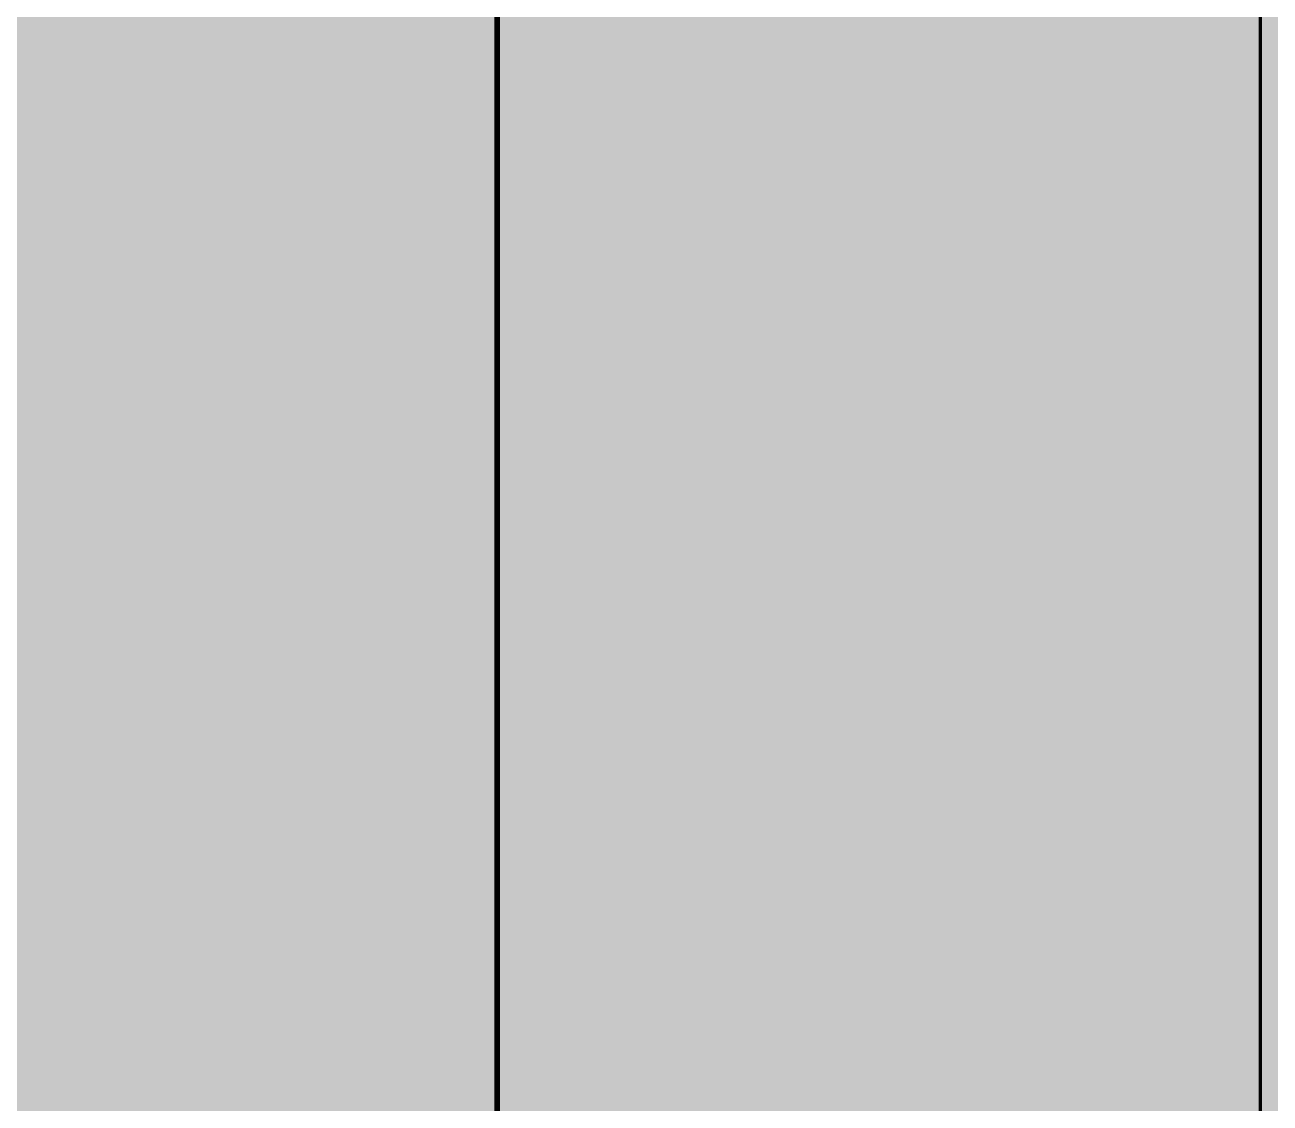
# Model space of a CAD drawing. Header units: millimetres. Extents: x 0 to 418, y 2 to 297.
# Drawn here: x 183.47 to 207.64, y 76.32 to 97.24 of the extents above; entities that cross this region are included whole.
import ezdxf

# ---------------------------------------------------------------- set-up
doc = ezdxf.new("R2010")
doc.units = ezdxf.units.MM
doc.header["$MEASUREMENT"] = 0
doc.layers.get('0').update_dxf_attribs({"linetype": 'CONTINUOUS'})

msp = doc.modelspace()

# ---------------------------------------------------------------- hatches: boundary and pattern name
at = {"true_color": 0xffffff}
for points in [[(-0.132, 297.01), (-0.132, 1.627), (417.7, 1.627), (417.7, 297.01)], [(-0.132, 297.01), (-0.132, 1.89), (417.7, 1.89), (417.7, 297.01)], [(182.522, 120.754), (182.522, 76.023), (192.619, 76.023), (192.619, 120.754)], [(192.668, 120.754), (192.668, 56.158), (207.452, 56.158), (207.452, 120.754)]]:
    msp.add_hatch(color=0, dxfattribs=at).paths.add_polyline_path(points)
at = {"true_color": 0x000007}
h = msp.add_hatch(color=0, dxfattribs=at)
h.paths.add_polyline_path([(185.268, 93.537), (185.877, 96.415), (186.748, 96.415), (186.748, 96.415), (186.773, 96.415), (186.797, 96.415), (186.821, 96.414), (186.844, 96.414), (186.867, 96.413), (186.89, 96.412), (186.912, 96.411), (186.934, 96.41), (186.956, 96.409), (186.977, 96.408), (186.997, 96.406), (187.018, 96.405), (187.037, 96.403), (187.057, 96.402), (187.076, 96.4), (187.094, 96.398), (187.112, 96.396), (187.13, 96.394), (187.147, 96.392), (187.164, 96.39), (187.18, 96.388), (187.195, 96.386), (187.211, 96.384), (187.225, 96.382), (187.244, 96.376), (187.262, 96.37), (187.281, 96.363), (187.299, 96.356), (187.317, 96.349), (187.335, 96.342), (187.353, 96.334), (187.371, 96.326), (187.389, 96.318), (187.407, 96.31), (187.424, 96.301), (187.441, 96.292), (187.458, 96.282), (187.474, 96.273), (187.491, 96.262), (187.507, 96.252), (187.522, 96.241), (187.537, 96.23), (187.552, 96.218), (187.567, 96.206), (187.581, 96.193), (187.594, 96.18), (187.607, 96.166), (187.62, 96.152), (187.634, 96.14), (187.648, 96.127), (187.661, 96.114), (187.675, 96.1), (187.688, 96.086), (187.7, 96.072), (187.713, 96.058), (187.725, 96.043), (187.736, 96.028), (187.748, 96.013), (187.759, 95.997), (187.77, 95.981), (187.781, 95.965), (187.791, 95.949), (187.801, 95.932), (187.811, 95.916), (187.821, 95.899), (187.83, 95.881), (187.84, 95.864), (187.849, 95.846), (187.857, 95.828), (187.866, 95.81), (187.875, 95.792), (187.883, 95.774), (187.883, 95.774), (187.889, 95.753), (187.895, 95.732), (187.901, 95.711), (187.906, 95.69), (187.911, 95.669), (187.917, 95.648), (187.922, 95.626), (187.926, 95.604), (187.931, 95.583), (187.935, 95.561), (187.939, 95.539), (187.943, 95.517), (187.946, 95.495), (187.949, 95.472), (187.952, 95.45), (187.955, 95.428), (187.957, 95.405), (187.959, 95.383), (187.961, 95.36), (187.963, 95.338), (187.964, 95.315), (187.964, 95.293), (187.965, 95.27), (187.965, 95.248), (187.965, 95.217), (187.964, 95.187), (187.964, 95.157), (187.962, 95.128), (187.961, 95.099), (187.959, 95.071), (187.956, 95.043), (187.954, 95.016), (187.95, 94.988), (187.947, 94.961), (187.943, 94.935), (187.938, 94.908), (187.934, 94.882), (187.928, 94.856), (187.923, 94.831), (187.916, 94.805), (187.91, 94.78), (187.903, 94.755), (187.895, 94.73), (187.887, 94.705), (187.879, 94.68), (187.87, 94.656), (187.86, 94.631), (187.85, 94.606), (187.842, 94.582), (187.833, 94.558), (187.825, 94.534), (187.816, 94.51), (187.807, 94.487), (187.797, 94.464), (187.788, 94.442), (187.778, 94.419), (187.768, 94.397), (187.758, 94.375), (187.748, 94.354), (187.737, 94.333), (187.726, 94.312), (187.715, 94.291), (187.703, 94.271), (187.692, 94.251), (187.68, 94.231), (187.667, 94.211), (187.655, 94.191), (187.642, 94.172), (187.629, 94.153), (187.615, 94.134), (187.601, 94.115), (187.587, 94.096), (187.587, 94.096), (187.573, 94.078), (187.558, 94.06), (187.544, 94.042), (187.529, 94.025), (187.515, 94.008), (187.5, 93.992), (187.486, 93.975), (187.471, 93.959), (187.457, 93.944), (187.442, 93.929), (187.427, 93.914), (187.412, 93.899), (187.397, 93.885), (187.382, 93.871), (187.367, 93.857), (187.352, 93.844), (187.336, 93.831), (187.321, 93.819), (187.305, 93.807), (187.29, 93.795), (187.274, 93.783), (187.258, 93.772), (187.242, 93.762), (187.225, 93.751), (187.225, 93.751), (187.209, 93.741), (187.192, 93.731), (187.175, 93.722), (187.158, 93.713), (187.141, 93.704), (187.123, 93.695), (187.106, 93.687), (187.088, 93.679), (187.07, 93.671), (187.052, 93.663), (187.034, 93.656), (187.015, 93.648), (186.997, 93.641), (186.978, 93.634), (186.959, 93.627), (186.94, 93.621), (186.921, 93.614), (186.901, 93.608), (186.882, 93.601), (186.862, 93.595), (186.842, 93.589), (186.822, 93.583), (186.802, 93.576), (186.781, 93.57), (186.781, 93.57), (186.765, 93.566), (186.748, 93.563), (186.731, 93.559), (186.714, 93.556), (186.696, 93.554), (186.679, 93.551), (186.661, 93.549), (186.643, 93.547), (186.624, 93.545), (186.606, 93.544), (186.587, 93.543), (186.567, 93.541), (186.548, 93.54), (186.528, 93.54), (186.507, 93.539), (186.486, 93.539), (186.465, 93.538), (186.444, 93.538), (186.421, 93.538), (186.399, 93.537), (186.376, 93.537), (186.353, 93.537), (186.329, 93.537), (186.304, 93.537), (186.304, 93.537), (185.268, 93.537), (186.304, 93.537)])
h.paths.add_polyline_path([(185.729, 93.85), (186.173, 93.85), (186.173, 93.85), (186.199, 93.85), (186.225, 93.85), (186.251, 93.851), (186.277, 93.852), (186.302, 93.854), (186.327, 93.855), (186.352, 93.857), (186.376, 93.859), (186.4, 93.862), (186.424, 93.864), (186.447, 93.867), (186.471, 93.87), (186.494, 93.873), (186.516, 93.877), (186.539, 93.88), (186.561, 93.884), (186.583, 93.888), (186.605, 93.891), (186.627, 93.895), (186.648, 93.899), (186.669, 93.903), (186.69, 93.907), (186.711, 93.911), (186.732, 93.916), (186.732, 93.916), (186.744, 93.918), (186.756, 93.92), (186.768, 93.923), (186.78, 93.926), (186.791, 93.93), (186.803, 93.933), (186.814, 93.937), (186.826, 93.941), (186.837, 93.945), (186.848, 93.95), (186.859, 93.954), (186.87, 93.959), (186.88, 93.963), (186.891, 93.968), (186.902, 93.973), (186.912, 93.978), (186.923, 93.982), (186.933, 93.987), (186.943, 93.992), (186.954, 93.997), (186.964, 94.001), (186.974, 94.006), (186.985, 94.01), (186.995, 94.014), (187.005, 94.023), (187.015, 94.031), (187.026, 94.04), (187.036, 94.048), (187.046, 94.057), (187.057, 94.067), (187.067, 94.076), (187.077, 94.085), (187.087, 94.095), (187.098, 94.105), (187.108, 94.115), (187.118, 94.125), (187.129, 94.136), (187.139, 94.146), (187.149, 94.157), (187.159, 94.168), (187.17, 94.179), (187.18, 94.19), (187.19, 94.201), (187.2, 94.213), (187.211, 94.225), (187.221, 94.237), (187.231, 94.249), (187.242, 94.261), (187.242, 94.261), (187.254, 94.275), (187.266, 94.29), (187.278, 94.306), (187.29, 94.321), (187.301, 94.337), (187.313, 94.353), (187.324, 94.37), (187.335, 94.386), (187.346, 94.403), (187.356, 94.421), (187.367, 94.438), (187.377, 94.456), (187.387, 94.474), (187.397, 94.493), (187.407, 94.511), (187.417, 94.53), (187.427, 94.549), (187.436, 94.568), (187.445, 94.588), (187.454, 94.608), (187.463, 94.628), (187.471, 94.648), (187.48, 94.668), (187.488, 94.688), (187.488, 94.688), (187.494, 94.709), (187.5, 94.73), (187.506, 94.752), (187.511, 94.773), (187.517, 94.795), (187.522, 94.818), (187.527, 94.84), (187.532, 94.863), (187.536, 94.886), (187.54, 94.91), (187.544, 94.934), (187.548, 94.958), (187.551, 94.982), (187.555, 95.007), (187.557, 95.031), (187.56, 95.056), (187.563, 95.082), (187.565, 95.107), (187.566, 95.133), (187.568, 95.159), (187.569, 95.185), (187.57, 95.211), (187.57, 95.237), (187.57, 95.264), (187.57, 95.293), (187.57, 95.321), (187.569, 95.348), (187.568, 95.375), (187.566, 95.401), (187.564, 95.427), (187.562, 95.452), (187.559, 95.477), (187.556, 95.501), (187.552, 95.525), (187.548, 95.548), (187.544, 95.57), (187.539, 95.592), (187.534, 95.613), (187.528, 95.634), (187.522, 95.654), (187.515, 95.673), (187.508, 95.692), (187.5, 95.71), (187.492, 95.727), (187.484, 95.744), (187.475, 95.76), (187.465, 95.776), (187.455, 95.79), (187.445, 95.806), (187.434, 95.822), (187.423, 95.837), (187.412, 95.852), (187.4, 95.866), (187.388, 95.88), (187.376, 95.893), (187.363, 95.906), (187.351, 95.918), (187.338, 95.93), (187.325, 95.942), (187.311, 95.953), (187.298, 95.963), (187.284, 95.973), (187.271, 95.983), (187.257, 95.992), (187.243, 96.001), (187.229, 96.01), (187.215, 96.018), (187.2, 96.026), (187.186, 96.033), (187.172, 96.04), (187.157, 96.047), (187.143, 96.053), (187.13, 96.055), (187.117, 96.057), (187.104, 96.059), (187.089, 96.062), (187.075, 96.063), (187.06, 96.065), (187.044, 96.067), (187.028, 96.069), (187.011, 96.071), (186.994, 96.073), (186.976, 96.074), (186.958, 96.076), (186.939, 96.077), (186.92, 96.079), (186.9, 96.08), (186.88, 96.081), (186.859, 96.082), (186.838, 96.083), (186.816, 96.084), (186.793, 96.085), (186.771, 96.086), (186.747, 96.086), (186.723, 96.086), (186.699, 96.086), (186.189, 96.086), (185.729, 93.85), (186.189, 96.086)])
h = msp.add_hatch(color=0, dxfattribs=at)
h.paths.add_polyline_path([(188.985, 93.537), (189.116, 94.129), (188.146, 94.129), (188.212, 94.409), (189.527, 95.872), (189.774, 95.872), (189.445, 94.392), (189.791, 94.392), (189.725, 94.129), (189.396, 94.129), (189.281, 93.537)])
h.paths.add_polyline_path([(189.166, 94.392), (189.363, 95.363), (188.491, 94.392)])
h = msp.add_hatch(color=0, dxfattribs=at)
h.paths.add_polyline_path([(185.252, 88.735), (185.844, 91.63), (186.715, 91.63), (186.715, 91.63), (186.742, 91.63), (186.768, 91.629), (186.793, 91.629), (186.818, 91.628), (186.842, 91.628), (186.866, 91.627), (186.889, 91.625), (186.912, 91.624), (186.934, 91.623), (186.956, 91.621), (186.977, 91.619), (186.997, 91.617), (187.017, 91.615), (187.036, 91.613), (187.054, 91.61), (187.072, 91.608), (187.09, 91.605), (187.106, 91.602), (187.122, 91.599), (187.138, 91.595), (187.152, 91.592), (187.166, 91.588), (187.18, 91.584), (187.192, 91.58), (187.213, 91.574), (187.233, 91.568), (187.252, 91.561), (187.272, 91.554), (187.291, 91.547), (187.31, 91.54), (187.328, 91.533), (187.346, 91.525), (187.364, 91.517), (187.382, 91.509), (187.399, 91.501), (187.416, 91.492), (187.433, 91.483), (187.45, 91.474), (187.466, 91.465), (187.482, 91.455), (187.498, 91.445), (187.514, 91.435), (187.529, 91.424), (187.544, 91.413), (187.559, 91.402), (187.574, 91.391), (187.589, 91.379), (187.603, 91.367), (187.618, 91.352), (187.631, 91.337), (187.645, 91.323), (187.658, 91.308), (187.671, 91.292), (187.684, 91.277), (187.696, 91.262), (187.708, 91.246), (187.719, 91.23), (187.73, 91.214), (187.741, 91.198), (187.751, 91.182), (187.761, 91.165), (187.771, 91.148), (187.781, 91.131), (187.79, 91.114), (187.798, 91.097), (187.807, 91.08), (187.815, 91.062), (187.823, 91.045), (187.83, 91.027), (187.837, 91.009), (187.844, 90.99), (187.85, 90.972), (187.85, 90.972), (187.858, 90.951), (187.865, 90.931), (187.872, 90.91), (187.879, 90.89), (187.885, 90.869), (187.891, 90.848), (187.896, 90.827), (187.901, 90.806), (187.905, 90.785), (187.909, 90.764), (187.913, 90.743), (187.916, 90.721), (187.919, 90.699), (187.921, 90.678), (187.924, 90.656), (187.926, 90.633), (187.927, 90.611), (187.929, 90.588), (187.93, 90.565), (187.931, 90.542), (187.931, 90.518), (187.932, 90.494), (187.932, 90.47), (187.932, 90.446), (187.932, 90.417), (187.932, 90.388), (187.931, 90.36), (187.93, 90.332), (187.928, 90.304), (187.926, 90.276), (187.924, 90.248), (187.921, 90.221), (187.918, 90.194), (187.915, 90.166), (187.912, 90.139), (187.908, 90.113), (187.903, 90.086), (187.899, 90.06), (187.894, 90.033), (187.888, 90.007), (187.883, 89.981), (187.877, 89.955), (187.87, 89.93), (187.864, 89.904), (187.857, 89.879), (187.849, 89.854), (187.842, 89.829), (187.834, 89.804), (187.825, 89.782), (187.816, 89.759), (187.807, 89.737), (187.798, 89.714), (187.788, 89.692), (187.778, 89.669), (187.768, 89.647), (187.757, 89.625), (187.747, 89.603), (187.735, 89.581), (187.724, 89.559), (187.712, 89.537), (187.7, 89.516), (187.688, 89.494), (187.676, 89.473), (187.663, 89.452), (187.65, 89.432), (187.637, 89.411), (187.624, 89.391), (187.61, 89.371), (187.596, 89.351), (187.582, 89.332), (187.568, 89.313), (187.554, 89.295), (187.554, 89.295), (187.54, 89.278), (187.525, 89.262), (187.511, 89.246), (187.496, 89.23), (187.482, 89.215), (187.468, 89.199), (187.453, 89.184), (187.439, 89.169), (187.425, 89.154), (187.41, 89.14), (187.396, 89.126), (187.381, 89.112), (187.367, 89.098), (187.353, 89.084), (187.338, 89.071), (187.324, 89.058), (187.309, 89.046), (187.295, 89.033), (187.281, 89.021), (187.266, 89.009), (187.252, 88.998), (187.237, 88.987), (187.223, 88.976), (187.209, 88.966), (187.209, 88.966), (187.192, 88.955), (187.175, 88.945), (187.159, 88.936), (187.142, 88.926), (187.124, 88.917), (187.107, 88.907), (187.089, 88.898), (187.072, 88.889), (187.054, 88.881), (187.036, 88.873), (187.017, 88.865), (186.999, 88.857), (186.98, 88.849), (186.962, 88.842), (186.943, 88.835), (186.924, 88.828), (186.904, 88.821), (186.885, 88.815), (186.865, 88.809), (186.846, 88.804), (186.826, 88.799), (186.805, 88.794), (186.785, 88.789), (186.765, 88.785), (186.765, 88.785), (186.748, 88.781), (186.731, 88.777), (186.714, 88.773), (186.696, 88.77), (186.678, 88.766), (186.66, 88.763), (186.642, 88.76), (186.623, 88.757), (186.604, 88.755), (186.584, 88.752), (186.565, 88.75), (186.545, 88.748), (186.525, 88.746), (186.504, 88.744), (186.483, 88.742), (186.463, 88.741), (186.441, 88.74), (186.42, 88.738), (186.399, 88.738), (186.377, 88.737), (186.355, 88.736), (186.333, 88.736), (186.31, 88.735), (186.288, 88.735), (186.288, 88.735), (185.252, 88.735), (186.288, 88.735)])
h.paths.add_polyline_path([(185.696, 89.064), (186.156, 89.064), (186.156, 89.064), (186.183, 89.064), (186.209, 89.065), (186.235, 89.065), (186.26, 89.066), (186.286, 89.066), (186.311, 89.067), (186.335, 89.068), (186.36, 89.07), (186.384, 89.071), (186.408, 89.073), (186.431, 89.075), (186.454, 89.077), (186.477, 89.079), (186.5, 89.081), (186.523, 89.084), (186.545, 89.086), (186.567, 89.089), (186.589, 89.092), (186.61, 89.095), (186.632, 89.099), (186.653, 89.102), (186.674, 89.106), (186.695, 89.11), (186.715, 89.114), (186.715, 89.114), (186.728, 89.118), (186.74, 89.122), (186.752, 89.126), (186.763, 89.13), (186.775, 89.134), (186.786, 89.139), (186.797, 89.143), (186.809, 89.147), (186.819, 89.151), (186.83, 89.156), (186.841, 89.16), (186.851, 89.165), (186.861, 89.17), (186.871, 89.174), (186.881, 89.179), (186.891, 89.184), (186.9, 89.189), (186.91, 89.195), (186.919, 89.2), (186.928, 89.205), (186.937, 89.211), (186.945, 89.217), (186.954, 89.223), (186.962, 89.229), (186.974, 89.235), (186.986, 89.242), (186.998, 89.249), (187.01, 89.256), (187.022, 89.264), (187.033, 89.272), (187.045, 89.28), (187.056, 89.288), (187.067, 89.297), (187.078, 89.306), (187.089, 89.316), (187.1, 89.325), (187.111, 89.335), (187.121, 89.345), (187.132, 89.356), (187.142, 89.366), (187.153, 89.377), (187.163, 89.388), (187.174, 89.4), (187.184, 89.411), (187.194, 89.423), (187.205, 89.435), (187.215, 89.447), (187.225, 89.459), (187.225, 89.459), (187.237, 89.475), (187.249, 89.492), (187.261, 89.509), (187.273, 89.526), (187.285, 89.543), (187.296, 89.561), (187.307, 89.578), (187.318, 89.596), (187.328, 89.614), (187.339, 89.632), (187.349, 89.65), (187.359, 89.669), (187.368, 89.687), (187.378, 89.706), (187.387, 89.725), (187.396, 89.744), (187.404, 89.763), (187.412, 89.783), (187.42, 89.802), (187.428, 89.822), (187.435, 89.842), (187.442, 89.862), (187.449, 89.883), (187.455, 89.903), (187.455, 89.903), (187.463, 89.924), (187.471, 89.944), (187.479, 89.965), (187.486, 89.987), (187.492, 90.008), (187.499, 90.03), (187.505, 90.051), (187.51, 90.074), (187.516, 90.096), (187.52, 90.118), (187.525, 90.141), (187.529, 90.164), (187.533, 90.187), (187.537, 90.211), (187.54, 90.235), (187.543, 90.259), (187.546, 90.283), (187.548, 90.308), (187.55, 90.333), (187.551, 90.358), (187.553, 90.383), (187.553, 90.409), (187.554, 90.436), (187.554, 90.462), (187.554, 90.491), (187.553, 90.519), (187.552, 90.546), (187.55, 90.573), (187.548, 90.6), (187.545, 90.626), (187.542, 90.651), (187.538, 90.676), (187.534, 90.7), (187.53, 90.724), (187.525, 90.748), (187.519, 90.77), (187.513, 90.793), (187.507, 90.815), (187.5, 90.836), (187.493, 90.857), (187.486, 90.877), (187.478, 90.897), (187.469, 90.916), (187.461, 90.935), (187.452, 90.953), (187.442, 90.971), (187.433, 90.988), (187.422, 91.005), (187.412, 91.019), (187.402, 91.033), (187.391, 91.046), (187.38, 91.06), (187.369, 91.072), (187.357, 91.085), (187.346, 91.097), (187.334, 91.109), (187.322, 91.12), (187.31, 91.132), (187.297, 91.142), (187.285, 91.153), (187.272, 91.163), (187.259, 91.173), (187.245, 91.182), (187.231, 91.191), (187.217, 91.2), (187.203, 91.208), (187.188, 91.216), (187.173, 91.224), (187.158, 91.231), (187.142, 91.238), (187.126, 91.245), (187.11, 91.251), (187.099, 91.255), (187.088, 91.259), (187.076, 91.263), (187.064, 91.267), (187.05, 91.27), (187.036, 91.273), (187.022, 91.276), (187.006, 91.279), (186.991, 91.282), (186.974, 91.284), (186.957, 91.286), (186.939, 91.288), (186.921, 91.29), (186.902, 91.292), (186.883, 91.294), (186.863, 91.295), (186.842, 91.297), (186.821, 91.298), (186.799, 91.299), (186.777, 91.299), (186.754, 91.3), (186.731, 91.3), (186.707, 91.301), (186.682, 91.301), (186.173, 91.301), (185.696, 89.064), (186.173, 91.301)])
h = msp.add_hatch(color=0, dxfattribs=at)
edge = h.paths.add_edge_path()
edge.add_line((188.212, 88.406), (188.524, 88.439))
edge.add_spline(control_points=[(188.524, 88.439), (188.508, 88.406), (188.508, 88.374), (188.508, 88.357), (188.508, 88.357), (188.508, 88.291), (188.524, 88.226), (188.574, 88.143), (188.574, 88.143), (188.607, 88.078), (188.656, 88.012), (188.722, 87.979), (188.722, 87.979), (188.787, 87.946), (188.853, 87.913), (188.919, 87.913), (188.919, 87.913), (189.018, 87.913), (189.1, 87.946), (189.199, 88.012), (189.199, 88.012), (189.297, 88.078), (189.379, 88.176), (189.429, 88.291), (189.429, 88.291), (189.495, 88.406), (189.511, 88.538), (189.511, 88.653), (189.511, 88.653), (189.511, 88.785), (189.478, 88.9), (189.396, 88.982), (189.396, 88.982), (189.314, 89.064), (189.215, 89.097), (189.083, 89.097), (189.083, 89.097), (189.001, 89.097), (188.919, 89.081), (188.837, 89.031), (188.837, 89.031), (188.771, 88.999), (188.689, 88.933), (188.623, 88.85)], knot_values=[0, 0, 0, 0, 0.022727, 0.022727, 0.022727, 0.022727, 0.045455, 0.045455, 0.045455, 0.045455, 0.068182, 0.068182, 0.068182, 0.068182, 0.090909, 0.090909, 0.090909, 0.090909, 0.113636, 0.113636, 0.113636, 0.113636, 0.136364, 0.136364, 0.136364, 0.136364, 0.159091, 0.159091, 0.159091, 0.159091, 0.181818, 0.181818, 0.181818, 0.181818, 0.204545, 0.204545, 0.204545, 0.204545, 0.227273, 0.227273, 0.227273, 0.227273, 1, 1, 1, 1], degree=3, periodic=0)
edge.add_line((188.623, 88.85), (188.36, 88.867))
edge.add_line((188.36, 88.867), (188.722, 90.1))
edge.add_line((188.722, 90.1), (189.906, 90.1))
edge.add_line((189.906, 90.1), (189.84, 89.821))
edge.add_line((189.84, 89.821), (188.935, 89.821))
edge.add_line((188.935, 89.821), (188.755, 89.212))
edge.add_spline(control_points=[(188.755, 89.212), (188.82, 89.262), (188.886, 89.295), (188.968, 89.327), (188.968, 89.327), (189.034, 89.344), (189.1, 89.36), (189.182, 89.36), (189.182, 89.36), (189.363, 89.36), (189.511, 89.295), (189.643, 89.179), (189.643, 89.179), (189.758, 89.064), (189.807, 88.883), (189.807, 88.686), (189.807, 88.686), (189.807, 88.489), (189.774, 88.324), (189.692, 88.16), (189.692, 88.16), (189.61, 88.012), (189.495, 87.897), (189.363, 87.814), (189.363, 87.814), (189.215, 87.732), (189.067, 87.683), (188.903, 87.683), (188.903, 87.683), (188.755, 87.683), (188.639, 87.716), (188.524, 87.782), (188.524, 87.782), (188.426, 87.831), (188.343, 87.93), (188.294, 88.028), (188.294, 88.028), (188.245, 88.143), (188.212, 88.258), (188.212, 88.357), (188.212, 88.357), (188.212, 88.374), (188.212, 88.39), (188.212, 88.406)], knot_values=[0, 0, 0, 0, 0.022727, 0.022727, 0.022727, 0.022727, 0.045455, 0.045455, 0.045455, 0.045455, 0.068182, 0.068182, 0.068182, 0.068182, 0.090909, 0.090909, 0.090909, 0.090909, 0.113636, 0.113636, 0.113636, 0.113636, 0.136364, 0.136364, 0.136364, 0.136364, 0.159091, 0.159091, 0.159091, 0.159091, 0.181818, 0.181818, 0.181818, 0.181818, 0.204545, 0.204545, 0.204545, 0.204545, 0.227273, 0.227273, 0.227273, 0.227273, 1, 1, 1, 1], degree=3, periodic=0)
h = msp.add_hatch(color=0, dxfattribs=at)
h.paths.add_polyline_path([(185.252, 83.177), (185.844, 86.071), (186.715, 86.071), (186.715, 86.071), (186.742, 86.071), (186.768, 86.071), (186.793, 86.071), (186.818, 86.07), (186.842, 86.069), (186.866, 86.068), (186.889, 86.067), (186.912, 86.066), (186.934, 86.064), (186.956, 86.063), (186.977, 86.061), (186.997, 86.059), (187.017, 86.057), (187.036, 86.055), (187.054, 86.052), (187.072, 86.049), (187.09, 86.047), (187.106, 86.044), (187.122, 86.04), (187.138, 86.037), (187.152, 86.034), (187.166, 86.03), (187.18, 86.026), (187.192, 86.022), (187.213, 86.018), (187.233, 86.013), (187.252, 86.007), (187.272, 86.002), (187.291, 85.995), (187.31, 85.989), (187.328, 85.981), (187.346, 85.974), (187.364, 85.966), (187.382, 85.958), (187.399, 85.949), (187.416, 85.94), (187.433, 85.93), (187.45, 85.921), (187.466, 85.911), (187.482, 85.9), (187.498, 85.89), (187.514, 85.879), (187.529, 85.867), (187.544, 85.856), (187.559, 85.844), (187.574, 85.832), (187.589, 85.82), (187.603, 85.808), (187.618, 85.796), (187.631, 85.783), (187.645, 85.77), (187.658, 85.756), (187.671, 85.742), (187.684, 85.728), (187.696, 85.713), (187.708, 85.699), (187.719, 85.683), (187.73, 85.668), (187.741, 85.652), (187.751, 85.636), (187.761, 85.619), (187.771, 85.602), (187.781, 85.585), (187.79, 85.567), (187.798, 85.549), (187.807, 85.531), (187.815, 85.512), (187.823, 85.493), (187.83, 85.474), (187.837, 85.454), (187.844, 85.434), (187.85, 85.414), (187.85, 85.414), (187.858, 85.395), (187.865, 85.376), (187.872, 85.357), (187.879, 85.337), (187.885, 85.317), (187.891, 85.297), (187.896, 85.276), (187.901, 85.255), (187.905, 85.234), (187.909, 85.213), (187.913, 85.191), (187.916, 85.169), (187.919, 85.147), (187.921, 85.124), (187.924, 85.101), (187.926, 85.079), (187.927, 85.055), (187.929, 85.032), (187.93, 85.008), (187.931, 84.985), (187.931, 84.96), (187.932, 84.936), (187.932, 84.912), (187.932, 84.887), (187.932, 84.859), (187.932, 84.83), (187.931, 84.802), (187.93, 84.774), (187.928, 84.746), (187.926, 84.718), (187.924, 84.69), (187.921, 84.663), (187.918, 84.635), (187.915, 84.608), (187.912, 84.581), (187.908, 84.554), (187.903, 84.528), (187.899, 84.501), (187.894, 84.475), (187.888, 84.449), (187.883, 84.423), (187.877, 84.397), (187.87, 84.371), (187.864, 84.346), (187.857, 84.321), (187.849, 84.296), (187.842, 84.271), (187.834, 84.246), (187.825, 84.223), (187.816, 84.201), (187.807, 84.179), (187.798, 84.157), (187.788, 84.135), (187.778, 84.113), (187.768, 84.092), (187.757, 84.071), (187.747, 84.049), (187.735, 84.028), (187.724, 84.008), (187.712, 83.987), (187.7, 83.966), (187.688, 83.946), (187.676, 83.926), (187.663, 83.906), (187.65, 83.886), (187.637, 83.867), (187.624, 83.847), (187.61, 83.828), (187.596, 83.809), (187.582, 83.79), (187.568, 83.771), (187.554, 83.753), (187.554, 83.753), (187.54, 83.734), (187.525, 83.716), (187.511, 83.699), (187.496, 83.681), (187.482, 83.664), (187.468, 83.648), (187.453, 83.631), (187.439, 83.616), (187.425, 83.6), (187.41, 83.585), (187.396, 83.57), (187.381, 83.555), (187.367, 83.541), (187.353, 83.527), (187.338, 83.514), (187.324, 83.5), (187.309, 83.488), (187.295, 83.475), (187.281, 83.463), (187.266, 83.451), (187.252, 83.44), (187.237, 83.428), (187.223, 83.418), (187.209, 83.407), (187.209, 83.407), (187.192, 83.397), (187.175, 83.387), (187.159, 83.377), (187.142, 83.368), (187.124, 83.358), (187.107, 83.349), (187.089, 83.34), (187.072, 83.331), (187.054, 83.323), (187.036, 83.314), (187.017, 83.306), (186.999, 83.298), (186.98, 83.291), (186.962, 83.283), (186.943, 83.276), (186.924, 83.27), (186.904, 83.263), (186.885, 83.257), (186.865, 83.251), (186.846, 83.245), (186.826, 83.24), (186.805, 83.235), (186.785, 83.231), (186.765, 83.226), (186.765, 83.226), (186.748, 83.222), (186.731, 83.218), (186.714, 83.215), (186.696, 83.211), (186.678, 83.208), (186.66, 83.205), (186.642, 83.202), (186.623, 83.199), (186.604, 83.196), (186.584, 83.194), (186.565, 83.191), (186.545, 83.189), (186.525, 83.187), (186.504, 83.186), (186.483, 83.184), (186.463, 83.182), (186.441, 83.181), (186.42, 83.18), (186.399, 83.179), (186.377, 83.178), (186.355, 83.178), (186.333, 83.177), (186.31, 83.177), (186.288, 83.177), (186.288, 83.177), (185.252, 83.177), (186.288, 83.177)])
h.paths.add_polyline_path([(185.696, 83.506), (186.156, 83.506), (186.156, 83.506), (186.183, 83.506), (186.209, 83.506), (186.235, 83.507), (186.26, 83.507), (186.286, 83.508), (186.311, 83.509), (186.335, 83.511), (186.36, 83.512), (186.384, 83.514), (186.408, 83.516), (186.431, 83.518), (186.454, 83.52), (186.477, 83.523), (186.5, 83.526), (186.523, 83.529), (186.545, 83.533), (186.567, 83.537), (186.589, 83.541), (186.61, 83.545), (186.632, 83.55), (186.653, 83.555), (186.674, 83.56), (186.695, 83.566), (186.715, 83.572), (186.715, 83.572), (186.728, 83.574), (186.74, 83.576), (186.752, 83.579), (186.763, 83.581), (186.775, 83.584), (186.786, 83.587), (186.797, 83.59), (186.809, 83.594), (186.819, 83.597), (186.83, 83.601), (186.841, 83.605), (186.851, 83.609), (186.861, 83.613), (186.871, 83.617), (186.881, 83.622), (186.891, 83.627), (186.9, 83.631), (186.91, 83.636), (186.919, 83.642), (186.928, 83.647), (186.937, 83.653), (186.945, 83.658), (186.954, 83.664), (186.962, 83.67), (186.974, 83.677), (186.986, 83.683), (186.998, 83.69), (187.01, 83.698), (187.022, 83.705), (187.033, 83.713), (187.045, 83.722), (187.056, 83.73), (187.067, 83.739), (187.078, 83.748), (187.089, 83.757), (187.1, 83.767), (187.111, 83.777), (187.121, 83.787), (187.132, 83.797), (187.142, 83.808), (187.153, 83.819), (187.163, 83.83), (187.174, 83.841), (187.184, 83.853), (187.194, 83.864), (187.205, 83.876), (187.215, 83.888), (187.225, 83.901), (187.225, 83.901), (187.237, 83.917), (187.249, 83.934), (187.261, 83.951), (187.273, 83.968), (187.285, 83.985), (187.296, 84.002), (187.307, 84.02), (187.318, 84.038), (187.328, 84.056), (187.339, 84.074), (187.349, 84.092), (187.359, 84.11), (187.368, 84.129), (187.378, 84.148), (187.387, 84.167), (187.396, 84.186), (187.404, 84.205), (187.412, 84.224), (187.42, 84.244), (187.428, 84.264), (187.435, 84.284), (187.442, 84.304), (187.449, 84.324), (187.455, 84.345), (187.455, 84.345), (187.463, 84.365), (187.471, 84.386), (187.479, 84.407), (187.486, 84.428), (187.492, 84.45), (187.499, 84.471), (187.505, 84.493), (187.51, 84.515), (187.516, 84.537), (187.52, 84.56), (187.525, 84.583), (187.529, 84.606), (187.533, 84.629), (187.537, 84.652), (187.54, 84.676), (187.543, 84.7), (187.546, 84.725), (187.548, 84.749), (187.55, 84.774), (187.551, 84.799), (187.553, 84.825), (187.553, 84.851), (187.554, 84.877), (187.554, 84.904), (187.554, 84.932), (187.553, 84.96), (187.552, 84.988), (187.55, 85.015), (187.548, 85.041), (187.545, 85.067), (187.542, 85.093), (187.538, 85.118), (187.534, 85.142), (187.53, 85.166), (187.525, 85.189), (187.519, 85.212), (187.513, 85.234), (187.507, 85.256), (187.5, 85.278), (187.493, 85.298), (187.486, 85.319), (187.478, 85.338), (187.469, 85.358), (187.461, 85.377), (187.452, 85.395), (187.442, 85.412), (187.433, 85.43), (187.422, 85.446), (187.412, 85.463), (187.402, 85.478), (187.391, 85.493), (187.38, 85.508), (187.369, 85.522), (187.357, 85.536), (187.346, 85.549), (187.334, 85.562), (187.322, 85.574), (187.31, 85.585), (187.297, 85.596), (187.285, 85.607), (187.272, 85.617), (187.259, 85.626), (187.245, 85.635), (187.231, 85.644), (187.217, 85.652), (187.203, 85.659), (187.188, 85.666), (187.173, 85.673), (187.158, 85.678), (187.142, 85.684), (187.126, 85.689), (187.11, 85.693), (187.099, 85.697), (187.088, 85.701), (187.076, 85.705), (187.064, 85.708), (187.05, 85.711), (187.036, 85.715), (187.022, 85.718), (187.006, 85.72), (186.991, 85.723), (186.974, 85.726), (186.957, 85.728), (186.939, 85.73), (186.921, 85.732), (186.902, 85.734), (186.883, 85.735), (186.863, 85.737), (186.842, 85.738), (186.821, 85.739), (186.799, 85.74), (186.777, 85.741), (186.754, 85.742), (186.731, 85.742), (186.707, 85.742), (186.682, 85.742), (186.173, 85.742), (185.696, 83.506), (186.173, 85.742)])
h = msp.add_hatch(color=0, dxfattribs=at)
edge = h.paths.add_edge_path()
edge.add_spline(control_points=[(188.656, 83.572), (188.738, 83.637), (188.82, 83.687), (188.903, 83.72), (188.903, 83.72), (188.985, 83.753), (189.067, 83.769), (189.149, 83.769), (189.149, 83.769), (189.33, 83.769), (189.478, 83.703), (189.61, 83.588), (189.61, 83.588), (189.725, 83.457), (189.791, 83.292), (189.791, 83.078), (189.791, 83.078), (189.791, 82.815), (189.692, 82.569), (189.511, 82.388), (189.511, 82.388), (189.363, 82.207), (189.182, 82.125), (188.952, 82.125), (188.952, 82.125), (188.755, 82.125), (188.59, 82.207), (188.459, 82.355), (188.459, 82.355), (188.327, 82.486), (188.261, 82.7), (188.261, 82.98), (188.261, 82.98), (188.261, 83.21), (188.311, 83.473), (188.393, 83.72), (188.393, 83.72), (188.459, 83.917), (188.541, 84.081), (188.639, 84.213), (188.639, 84.213), (188.722, 84.345), (188.837, 84.443), (188.935, 84.493), (188.935, 84.493), (189.051, 84.558), (189.166, 84.591), (189.314, 84.591), (189.314, 84.591), (189.478, 84.591), (189.61, 84.542), (189.708, 84.427), (189.708, 84.427), (189.823, 84.328), (189.873, 84.18), (189.889, 83.999)], knot_values=[0, 0, 0, 0, 0.017857, 0.017857, 0.017857, 0.017857, 0.035714, 0.035714, 0.035714, 0.035714, 0.053571, 0.053571, 0.053571, 0.053571, 0.071429, 0.071429, 0.071429, 0.071429, 0.089286, 0.089286, 0.089286, 0.089286, 0.107143, 0.107143, 0.107143, 0.107143, 0.125, 0.125, 0.125, 0.125, 0.142857, 0.142857, 0.142857, 0.142857, 0.160714, 0.160714, 0.160714, 0.160714, 0.178571, 0.178571, 0.178571, 0.178571, 0.196429, 0.196429, 0.196429, 0.196429, 0.214286, 0.214286, 0.214286, 0.214286, 0.232143, 0.232143, 0.232143, 0.232143, 1, 1, 1, 1], degree=3, periodic=0)
edge.add_line((189.889, 83.999), (189.61, 83.966))
edge.add_spline(control_points=[(189.61, 83.966), (189.593, 84.098), (189.56, 84.197), (189.511, 84.246), (189.511, 84.246), (189.445, 84.312), (189.379, 84.345), (189.297, 84.345), (189.297, 84.345), (189.199, 84.345), (189.116, 84.312), (189.018, 84.229), (189.018, 84.229), (188.935, 84.164), (188.853, 84.065), (188.787, 83.933), (188.787, 83.933), (188.722, 83.785), (188.689, 83.67), (188.656, 83.572)], knot_values=[0, 0, 0, 0, 0.05, 0.05, 0.05, 0.05, 0.1, 0.1, 0.1, 0.1, 0.15, 0.15, 0.15, 0.15, 0.2, 0.2, 0.2, 0.2, 1, 1, 1, 1], degree=3, periodic=0)
edge = h.paths.add_edge_path()
edge.add_spline(control_points=[(188.557, 82.848), (188.557, 82.717), (188.59, 82.601), (188.672, 82.503), (188.672, 82.503), (188.771, 82.404), (188.853, 82.371), (188.968, 82.371), (188.968, 82.371), (189.034, 82.371), (189.116, 82.388), (189.199, 82.453), (189.199, 82.453), (189.281, 82.503), (189.363, 82.585), (189.412, 82.7), (189.412, 82.7), (189.478, 82.815), (189.495, 82.93), (189.495, 83.045), (189.495, 83.045), (189.495, 83.193), (189.462, 83.309), (189.379, 83.407), (189.379, 83.407), (189.297, 83.489), (189.199, 83.539), (189.083, 83.539), (189.083, 83.539), (188.952, 83.539), (188.837, 83.473), (188.722, 83.341), (188.722, 83.341), (188.607, 83.21), (188.557, 83.045), (188.557, 82.848)], knot_values=[0, 0, 0, 0, 0.027778, 0.027778, 0.027778, 0.027778, 0.055556, 0.055556, 0.055556, 0.055556, 0.083333, 0.083333, 0.083333, 0.083333, 0.111111, 0.111111, 0.111111, 0.111111, 0.138889, 0.138889, 0.138889, 0.138889, 0.166667, 0.166667, 0.166667, 0.166667, 0.194444, 0.194444, 0.194444, 0.194444, 0.222222, 0.222222, 0.222222, 0.222222, 1, 1, 1, 1], degree=3, periodic=0)
h = msp.add_hatch(color=0, dxfattribs=at)
h.paths.add_polyline_path([(185.252, 77.619), (185.844, 80.513), (186.715, 80.513), (186.715, 80.513), (186.742, 80.513), (186.768, 80.513), (186.793, 80.512), (186.818, 80.512), (186.842, 80.511), (186.866, 80.51), (186.889, 80.509), (186.912, 80.507), (186.934, 80.506), (186.956, 80.504), (186.977, 80.503), (186.997, 80.501), (187.017, 80.498), (187.036, 80.496), (187.054, 80.494), (187.072, 80.491), (187.09, 80.488), (187.106, 80.485), (187.122, 80.482), (187.138, 80.479), (187.152, 80.475), (187.166, 80.471), (187.18, 80.468), (187.192, 80.464), (187.213, 80.459), (187.233, 80.455), (187.252, 80.45), (187.272, 80.444), (187.291, 80.439), (187.31, 80.433), (187.328, 80.426), (187.346, 80.419), (187.364, 80.412), (187.382, 80.404), (187.399, 80.396), (187.416, 80.388), (187.433, 80.379), (187.45, 80.369), (187.466, 80.359), (187.482, 80.349), (187.498, 80.338), (187.514, 80.327), (187.529, 80.315), (187.544, 80.303), (187.559, 80.291), (187.574, 80.278), (187.589, 80.264), (187.603, 80.25), (187.618, 80.237), (187.631, 80.224), (187.645, 80.211), (187.658, 80.198), (187.671, 80.184), (187.684, 80.17), (187.696, 80.155), (187.708, 80.14), (187.719, 80.125), (187.73, 80.109), (187.741, 80.093), (187.751, 80.077), (187.761, 80.061), (187.771, 80.044), (187.781, 80.026), (187.79, 80.009), (187.798, 79.991), (187.807, 79.972), (187.815, 79.954), (187.823, 79.935), (187.83, 79.915), (187.837, 79.896), (187.844, 79.876), (187.85, 79.855), (187.85, 79.855), (187.858, 79.836), (187.865, 79.817), (187.872, 79.798), (187.879, 79.778), (187.885, 79.759), (187.891, 79.738), (187.896, 79.718), (187.901, 79.697), (187.905, 79.676), (187.909, 79.654), (187.913, 79.632), (187.916, 79.611), (187.919, 79.588), (187.921, 79.566), (187.924, 79.543), (187.926, 79.52), (187.927, 79.497), (187.929, 79.474), (187.93, 79.45), (187.931, 79.426), (187.931, 79.402), (187.932, 79.378), (187.932, 79.353), (187.932, 79.329), (187.932, 79.3), (187.932, 79.272), (187.931, 79.243), (187.93, 79.215), (187.928, 79.187), (187.926, 79.16), (187.924, 79.132), (187.921, 79.105), (187.918, 79.078), (187.915, 79.051), (187.912, 79.024), (187.908, 78.998), (187.903, 78.972), (187.899, 78.946), (187.894, 78.921), (187.888, 78.895), (187.883, 78.87), (187.877, 78.846), (187.87, 78.821), (187.864, 78.797), (187.857, 78.773), (187.849, 78.75), (187.842, 78.727), (187.834, 78.704), (187.825, 78.679), (187.816, 78.655), (187.807, 78.632), (187.798, 78.608), (187.788, 78.585), (187.778, 78.562), (187.768, 78.539), (187.757, 78.517), (187.747, 78.495), (187.735, 78.473), (187.724, 78.452), (187.712, 78.431), (187.7, 78.41), (187.688, 78.389), (187.676, 78.369), (187.663, 78.348), (187.65, 78.328), (187.637, 78.309), (187.624, 78.289), (187.61, 78.27), (187.596, 78.251), (187.582, 78.232), (187.568, 78.213), (187.554, 78.194), (187.554, 78.194), (187.54, 78.176), (187.525, 78.158), (187.511, 78.14), (187.496, 78.123), (187.482, 78.106), (187.468, 78.089), (187.453, 78.073), (187.439, 78.057), (187.425, 78.042), (187.41, 78.026), (187.396, 78.011), (187.381, 77.997), (187.367, 77.983), (187.353, 77.969), (187.338, 77.955), (187.324, 77.942), (187.309, 77.929), (187.295, 77.917), (187.281, 77.905), (187.266, 77.893), (187.252, 77.881), (187.237, 77.87), (187.223, 77.859), (187.209, 77.849), (187.209, 77.849), (187.192, 77.839), (187.175, 77.829), (187.159, 77.82), (187.142, 77.81), (187.124, 77.801), (187.107, 77.793), (187.089, 77.784), (187.072, 77.776), (187.054, 77.769), (187.036, 77.761), (187.017, 77.753), (186.999, 77.746), (186.98, 77.739), (186.962, 77.732), (186.943, 77.725), (186.924, 77.719), (186.904, 77.712), (186.885, 77.705), (186.865, 77.699), (186.846, 77.693), (186.826, 77.687), (186.805, 77.68), (186.785, 77.674), (186.765, 77.668), (186.765, 77.668), (186.748, 77.664), (186.731, 77.66), (186.714, 77.656), (186.696, 77.653), (186.678, 77.65), (186.66, 77.646), (186.642, 77.643), (186.623, 77.641), (186.604, 77.638), (186.584, 77.635), (186.565, 77.633), (186.545, 77.631), (186.525, 77.629), (186.504, 77.627), (186.483, 77.626), (186.463, 77.624), (186.441, 77.623), (186.42, 77.622), (186.399, 77.621), (186.377, 77.62), (186.355, 77.619), (186.333, 77.619), (186.31, 77.619), (186.288, 77.619), (186.288, 77.619), (185.252, 77.619), (186.288, 77.619)])
h.paths.add_polyline_path([(185.696, 77.948), (186.156, 77.948), (186.156, 77.948), (186.183, 77.948), (186.209, 77.948), (186.235, 77.948), (186.26, 77.949), (186.286, 77.95), (186.311, 77.951), (186.335, 77.952), (186.36, 77.954), (186.384, 77.955), (186.408, 77.957), (186.431, 77.959), (186.454, 77.962), (186.477, 77.965), (186.5, 77.968), (186.523, 77.971), (186.545, 77.974), (186.567, 77.978), (186.589, 77.982), (186.61, 77.987), (186.632, 77.991), (186.653, 77.996), (186.674, 78.002), (186.695, 78.007), (186.715, 78.013), (186.715, 78.013), (186.728, 78.015), (186.74, 78.018), (186.752, 78.02), (186.763, 78.023), (186.775, 78.026), (186.786, 78.029), (186.797, 78.032), (186.809, 78.035), (186.819, 78.039), (186.83, 78.042), (186.841, 78.046), (186.851, 78.05), (186.861, 78.055), (186.871, 78.059), (186.881, 78.063), (186.891, 78.068), (186.9, 78.073), (186.91, 78.078), (186.919, 78.083), (186.928, 78.089), (186.937, 78.094), (186.945, 78.1), (186.954, 78.106), (186.962, 78.112), (186.974, 78.12), (186.986, 78.128), (186.998, 78.137), (187.01, 78.145), (187.022, 78.153), (187.033, 78.162), (187.045, 78.17), (187.056, 78.179), (187.067, 78.188), (187.078, 78.197), (187.089, 78.206), (187.1, 78.215), (187.111, 78.224), (187.121, 78.234), (187.132, 78.243), (187.142, 78.253), (187.153, 78.263), (187.163, 78.274), (187.174, 78.285), (187.184, 78.295), (187.194, 78.307), (187.205, 78.318), (187.215, 78.33), (187.225, 78.342), (187.225, 78.342), (187.237, 78.359), (187.249, 78.375), (187.261, 78.392), (187.273, 78.409), (187.285, 78.427), (187.296, 78.444), (187.307, 78.462), (187.318, 78.479), (187.328, 78.497), (187.339, 78.515), (187.349, 78.533), (187.359, 78.552), (187.368, 78.57), (187.378, 78.589), (187.387, 78.608), (187.396, 78.627), (187.404, 78.647), (187.412, 78.666), (187.42, 78.686), (187.428, 78.705), (187.435, 78.725), (187.442, 78.745), (187.449, 78.766), (187.455, 78.786), (187.455, 78.786), (187.463, 78.807), (187.471, 78.828), (187.479, 78.849), (187.486, 78.871), (187.492, 78.893), (187.499, 78.915), (187.505, 78.938), (187.51, 78.96), (187.516, 78.983), (187.52, 79.007), (187.525, 79.03), (187.529, 79.053), (187.533, 79.077), (187.537, 79.101), (187.54, 79.125), (187.543, 79.149), (187.546, 79.173), (187.548, 79.198), (187.55, 79.222), (187.551, 79.247), (187.553, 79.271), (187.553, 79.296), (187.554, 79.321), (187.554, 79.345), (187.554, 79.376), (187.553, 79.406), (187.552, 79.435), (187.55, 79.463), (187.548, 79.491), (187.545, 79.518), (187.542, 79.544), (187.538, 79.57), (187.534, 79.595), (187.53, 79.619), (187.525, 79.643), (187.519, 79.666), (187.513, 79.688), (187.507, 79.71), (187.5, 79.731), (187.493, 79.751), (187.486, 79.771), (187.478, 79.789), (187.469, 79.808), (187.461, 79.825), (187.452, 79.842), (187.442, 79.858), (187.433, 79.873), (187.422, 79.888), (187.412, 79.904), (187.402, 79.92), (187.391, 79.935), (187.38, 79.95), (187.369, 79.964), (187.357, 79.977), (187.346, 79.991), (187.334, 80.003), (187.322, 80.015), (187.31, 80.027), (187.297, 80.038), (187.285, 80.048), (187.272, 80.058), (187.259, 80.068), (187.245, 80.077), (187.231, 80.085), (187.217, 80.093), (187.203, 80.101), (187.188, 80.108), (187.173, 80.114), (187.158, 80.12), (187.142, 80.125), (187.126, 80.13), (187.11, 80.135), (187.099, 80.139), (187.088, 80.143), (187.076, 80.146), (187.064, 80.15), (187.05, 80.153), (187.036, 80.156), (187.022, 80.159), (187.006, 80.162), (186.991, 80.165), (186.974, 80.167), (186.957, 80.17), (186.939, 80.172), (186.921, 80.174), (186.902, 80.175), (186.883, 80.177), (186.863, 80.179), (186.842, 80.18), (186.821, 80.181), (186.799, 80.182), (186.777, 80.183), (186.754, 80.183), (186.731, 80.184), (186.707, 80.184), (186.682, 80.184), (186.173, 80.184), (185.696, 77.948), (186.173, 80.184)])
h = msp.add_hatch(color=0, dxfattribs=at)
h.paths.add_polyline_path([(188.475, 76.615), (188.475, 76.615), (188.477, 76.636), (188.48, 76.657), (188.483, 76.679), (188.487, 76.7), (188.491, 76.723), (188.496, 76.745), (188.501, 76.768), (188.507, 76.791), (188.513, 76.814), (188.519, 76.838), (188.525, 76.862), (188.533, 76.887), (188.54, 76.912), (188.548, 76.937), (188.556, 76.962), (188.564, 76.988), (188.572, 77.014), (188.581, 77.041), (188.59, 77.068), (188.6, 77.095), (188.609, 77.123), (188.619, 77.151), (188.629, 77.179), (188.639, 77.208), (188.639, 77.208), (188.652, 77.24), (188.665, 77.274), (188.678, 77.307), (188.691, 77.34), (188.705, 77.374), (188.72, 77.407), (188.734, 77.441), (188.749, 77.475), (188.764, 77.509), (188.78, 77.543), (188.796, 77.576), (188.812, 77.61), (188.829, 77.644), (188.846, 77.678), (188.863, 77.712), (188.881, 77.746), (188.899, 77.78), (188.917, 77.813), (188.936, 77.847), (188.955, 77.881), (188.974, 77.914), (188.994, 77.947), (189.014, 77.98), (189.034, 78.013), (189.055, 78.048), (189.076, 78.082), (189.097, 78.116), (189.118, 78.149), (189.139, 78.182), (189.161, 78.214), (189.183, 78.246), (189.205, 78.277), (189.227, 78.308), (189.249, 78.338), (189.272, 78.368), (189.295, 78.398), (189.318, 78.427), (189.342, 78.455), (189.366, 78.484), (189.39, 78.512), (189.414, 78.539), (189.439, 78.566), (189.464, 78.593), (189.489, 78.619), (189.515, 78.645), (189.54, 78.67), (189.567, 78.696), (189.593, 78.72), (188.393, 78.72), (188.442, 78.984), (189.988, 78.984), (189.922, 78.72), (189.922, 78.72), (189.889, 78.691), (189.857, 78.662), (189.826, 78.631), (189.795, 78.6), (189.764, 78.568), (189.734, 78.535), (189.704, 78.502), (189.674, 78.468), (189.645, 78.434), (189.617, 78.398), (189.588, 78.362), (189.56, 78.326), (189.533, 78.288), (189.505, 78.25), (189.479, 78.212), (189.452, 78.172), (189.426, 78.132), (189.399, 78.091), (189.374, 78.05), (189.348, 78.008), (189.323, 77.965), (189.298, 77.921), (189.273, 77.877), (189.248, 77.832), (189.248, 77.832), (189.219, 77.781), (189.192, 77.73), (189.165, 77.678), (189.138, 77.627), (189.113, 77.576), (189.088, 77.524), (189.064, 77.473), (189.04, 77.422), (189.017, 77.371), (188.996, 77.32), (188.974, 77.269), (188.954, 77.218), (188.934, 77.167), (188.915, 77.116), (188.897, 77.066), (188.88, 77.015), (188.863, 76.965), (188.848, 76.914), (188.833, 76.864), (188.819, 76.814), (188.806, 76.764), (188.793, 76.714), (188.782, 76.665), (188.771, 76.615)])
h.paths.add_polyline_path([(188.475, 76.615), (188.771, 76.615)])

# ---------------------------------------------------------------- linework, layer by layer
at = {"color": 0, "linetype": 'Continuous', "lineweight": 70, "true_color": 0x000007}
for points in [[(182.522, 76.023), (192.619, 76.023), (192.619, 120.754), (182.522, 120.754)], [(192.668, 120.754), (207.452, 120.754), (207.452, 56.158), (192.668, 56.158)]]:
    msp.add_lwpolyline(points, close=True, dxfattribs=at)

doc.saveas('drawing.dxf')
